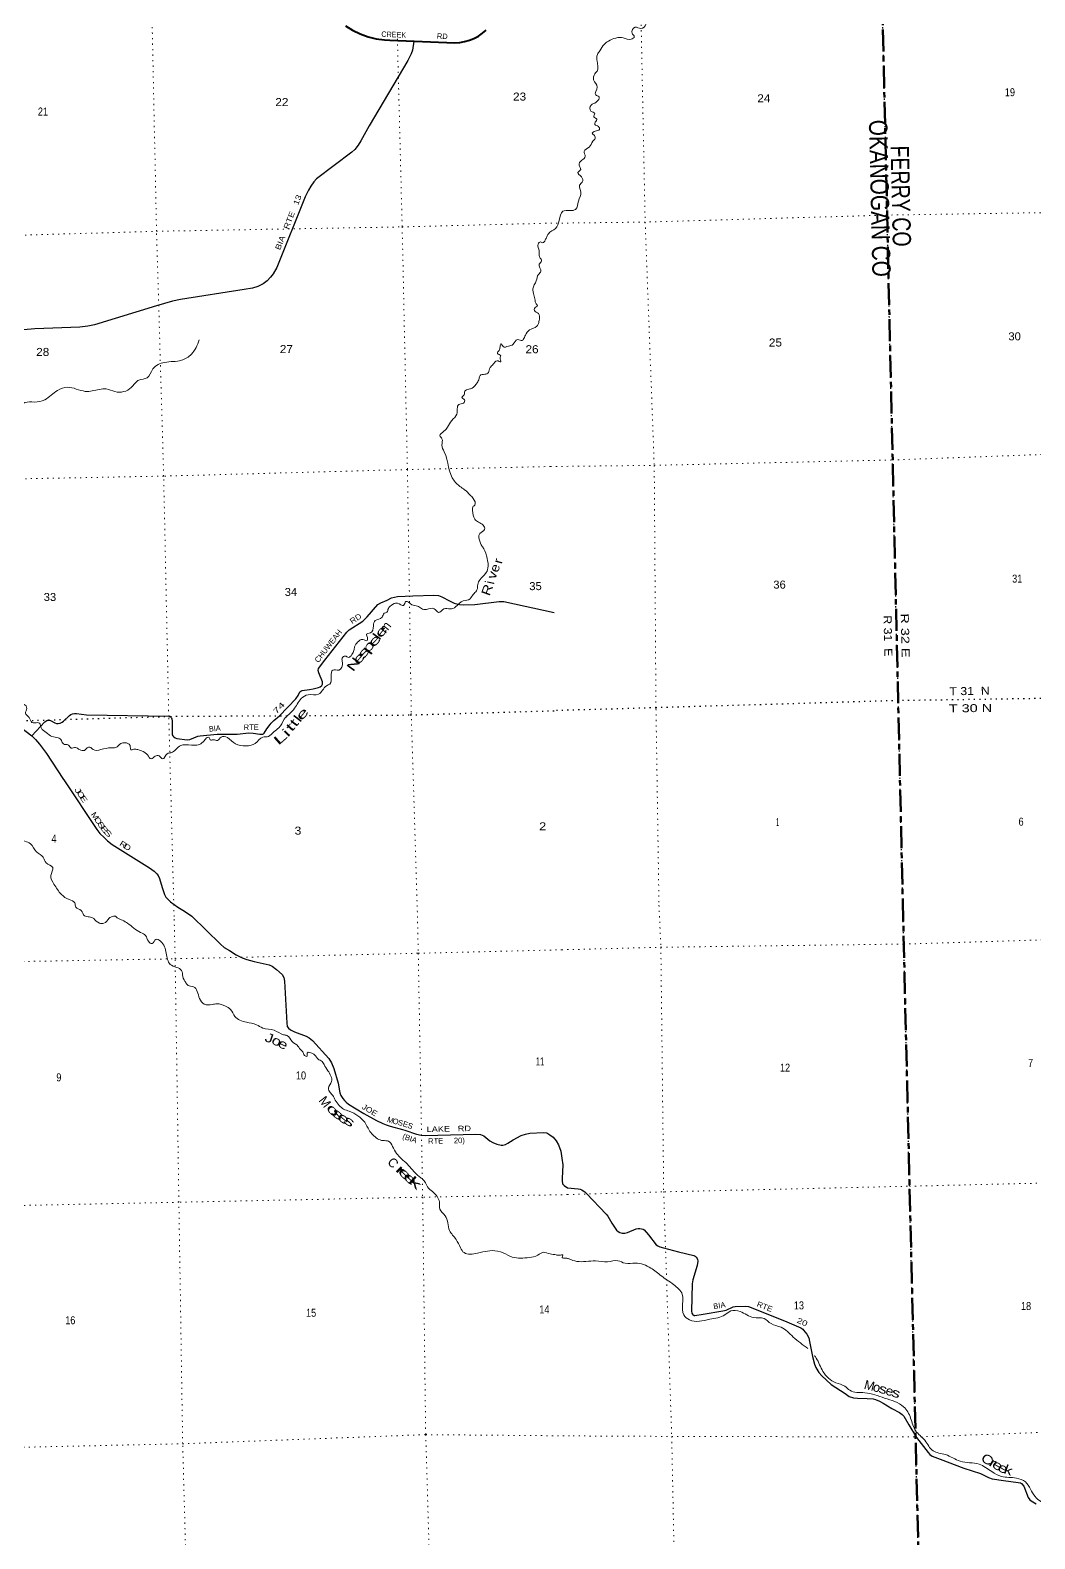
# Model space of a CAD drawing. Header units: feet. Extents: x 489137 to 739700, y 189004 to 379547.
# Drawn here: x 511330 to 533287, y 221829 to 254815 of the extents above; entities that cross this region are included whole.
import ezdxf
from ezdxf.enums import TextEntityAlignment as Align

# ---------------------------------------------------------------- set-up
doc = ezdxf.new("R2010")
doc.units = ezdxf.units.FT
doc.header["$LTSCALE"] = 80
doc.linetypes.add('DOTTED', pattern=[1.5, 0.3, -1.2])
doc.linetypes.add('LONG_DASH_SHORT_DASH', pattern=[9.9, 6, -1.2, 1.5, -1.2])
for name, color, linetype, lineweight in [('11', 7, 'LONG_DASH_SHORT_DASH', 60), ('26', 7, 'Continuous', 40), ('29', 7, 'Continuous', 25), ('39', 7, 'Continuous', 13), ('6', 7, 'DOTTED', 25), ('7', 7, 'DOTTED', 13)]:
    doc.layers.add(name, color=color, linetype=linetype, lineweight=lineweight)
for name, color, linetype in [('12', 7, 'Continuous'), ('27', 7, 'Continuous'), ('30', 7, 'Continuous'), ('41', 7, 'Continuous')]:
    doc.layers.add(name, color=color, linetype=linetype)

msp = doc.modelspace()

# ---------------------------------------------------------------- linework, layer by layer
at = {"layer": '11'}
msp.add_line((529352.81, 281749.95), (530399.62, 235805.56), dxfattribs=at)
msp.add_lwpolyline([(530399.62, 235805.56), (531060.74, 208270.41), (531444.35, 189879.3)], dxfattribs=at)
at = {"layer": '26'}
msp.add_lwpolyline([(518218.15, 254909.15), (518375.15, 254812.73), (518541.37, 254733.26), (518714.99, 254671.59), (518894.11, 254628.41), (519076.75, 254604.18), (519193.22, 254598.78), (520608.26, 254541.23), (520716.48, 254548.21), (520823.38, 254566.46), (520927.79, 254595.78), (521028.56, 254635.86), (521124.58, 254686.25), (521214.82, 254746.4), (521298.27, 254815.66)], dxfattribs=at)
at = {"layer": '29'}
for points in [[(519715.23, 254577.55), (519684.89, 254376.81), (519655.7, 254294.11), (519586.33, 254154.25), (518740.54, 252723.05), (518559.28, 252395.34), (518499.18, 252297.52), (518421.58, 252205.09), (518358.24, 252149.74), (517588.57, 251567.63), (517525.56, 251497.05), (517462.68, 251400.77), (517411.01, 251319.57), (517336.04, 251169.36), (516718.49, 249627.57), (516640.62, 249483.83), (516583.42, 249414.07), (516507.6, 249335.93), (516418.72, 249270.33), (516308.07, 249213.92), (516190.46, 249177.24), (516005.59, 249147.87)], [(516005.59, 249147.87), (514617.63, 248927.37), (514438.14, 248886.27), (514092.87, 248789.91), (512732.6, 248372.77), (512590.95, 248345.03), (512412.64, 248323.5), (511434.45, 248286.07), (511185.02, 248265.53)], [(511366.28, 239382.47), (511651.51, 239688.57), (511690.31, 239718.15), (511712.48, 239727.39), (511743.88, 239729.24), (511771.6, 239721.85), (511868.53, 239669.33), (511906.46, 239658.99), (511941.56, 239657.14), (511985.9, 239660.84), (512027.74, 239681.85), (512054.26, 239703.36), (512186.23, 239833.49), (512218.69, 239853.1), (512251.94, 239866.04), (512296.28, 239871.59), (512340.89, 239872.09), (512559.35, 239847.95), (514362.43, 239815.67), (514385.77, 239812.43), (514398.71, 239803.19), (514421.8, 239778.23), (514428.27, 239758.82), (514435.26, 239704.78), (514432.98, 239410.3), (514444.89, 239383.54), (514467.06, 239361.35), (514496.62, 239341.02), (514533.5, 239328.41), (514762.66, 239298.5), (514820.59, 239304.17), (514997.29, 239376.14), (515047.04, 239387.13), (515417.75, 239421.69), (515493.34, 239425.13), (515647.84, 239422.07), (515851.67, 239423.73), (516109.48, 239448.24), (516202.3, 239445.95), (516349.65, 239420.51), (516388.45, 239418.66), (516410.82, 239421.21), (516429.09, 239429.76), (516443.87, 239442.7), (516505.43, 239536.79), (516573.64, 239636.37), (516593.82, 239660.25), (516658.18, 239720.01), (516778.3, 239824.72), (517132.33, 240193.56), (517184.71, 240265.37), (517222.07, 240351.34), (517243.83, 240365.2), (517273.39, 240379.99), (517433.13, 240395.56), (517517.26, 240413.26), (517628.11, 240442.84), (517665.06, 240457.63), (517701.87, 240483.73), (517716.79, 240516.79), (517718.35, 240568.89), (517637.85, 240762.24), (517624.41, 240816.28), (517633.93, 240858.93), (517771.6, 241042.25), (518248.05, 241652.47), (518302.43, 241701.8), (518598.49, 241896.19), (518692.25, 241984.65), (518926.46, 242256.24), (518993.39, 242297.08), (519128.42, 242352.63), (519224.32, 242402.45), (519290.83, 242420.94), (519361, 242431.73), (519689.74, 242444.95), (520151.75, 242461.61), (520254.78, 242450.66), (520329.11, 242424.64), (520493.19, 242336.33), (520598.84, 242287.83), (520709.69, 242254.56), (520805.76, 242248.27), (521047.79, 242257.05), (521576.16, 242322.96), (521680.32, 242321.11), (522781.03, 242081.66)], [(509925.59, 240540.41), (510042.31, 240426.2), (510308.35, 240200.66), (510463.54, 240060.16), (510549.46, 239977.89), (510589.17, 239945.54), (511021.48, 239638.66), (511239.48, 239483.37), (511364.21, 239384.45), (511445.5, 239306.81), (511535.08, 239206.06), (511682.87, 239002.71), (512044.98, 238455.5), (512076.85, 238403.1), (512786.62, 237341.16)], [(512786.62, 237341.16), (512855.12, 237252.92), (512943.8, 237160.48), (513021.39, 237090.23), (513121.16, 237008.89), (513937.74, 236498.65), (514037.5, 236428.4), (514100.32, 236369.24), (514129.88, 236332.27), (514159.44, 236265.72), (514211.17, 236069.76), (514266.59, 235918.16), (514297.09, 235861.77), (514323.87, 235827.57), (514395.91, 235759.18), (514554.8, 235637.16), (514703.53, 235551.19), (514860.7, 235442.43)], [(514860.7, 235442.43), (515488.54, 234828.52), (515569.27, 234761.05), (515684.73, 234689.47), (515833.91, 234599.49), (515962.66, 234534.05), (516063.83, 234495.21), (516224.25, 234452.25), (516551.22, 234378.63), (516621.74, 234347.97), (516714.71, 234280.47), (516837.33, 234165.96), (516875.15, 234102.58), (516886.38, 234018.72), (516935.43, 233102.58), (516946.67, 233026.92), (516976.3, 232996.24), (517020.24, 232957.39), (517107.09, 232914.44), (517363.57, 232818.34), (517428.96, 232785.62), (517499.46, 232726.3), (517859.14, 232333.67), (517917.39, 232237.57), (517965.41, 232112.81), (518063.5, 231793.8), (518096.2, 231581.12), (518121.76, 231521.83), (518162.63, 231456.39), (518199.41, 231411.4), (518235.17, 231376.63), (518283.2, 231333.7), (518619.37, 231131.23), (518896.29, 230977.88), (519036.27, 230910.38), (519111.78, 230878.91), (519194.65, 230851.09), (519469.51, 230779.5), (519518.48, 230764.39), (519770.96, 230679.31), (519878.24, 230656.8), (519963.06, 230650.68), (520237.92, 230656.8), (521071.71, 230673.16), (521170.84, 230667.04), (521243.38, 230640.44), (521374.17, 230534.1), (521440.6, 230491.17), (521529.48, 230460.48), (521620.43, 230438), (521657.22, 230438), (521717.5, 230452.3), (521771.66, 230478.9), (521889.16, 230550.46), (522060.82, 230648.62), (522151.78, 230679.31), (522248.84, 230697.7), (522551.29, 230714.06), (522619.77, 230703.84), (522690.26, 230664.98), (522762.82, 230609.77), (522829.23, 230534.1), (522877.27, 230446.18), (522927.32, 230305.07), (522950.84, 230151.7), (522968.19, 230002.41), (522955.09, 229704.93)], [(522955.09, 229704.93), (522957.48, 229639.44), (522962.08, 229607.74), (522966.68, 229590.36), (522975.88, 229576.05), (522998.86, 229552.53), (523070.74, 229501.46)], [(523070.74, 229501.46), (523309.49, 229479.13), (523348.88, 229472.06), (523387.25, 229457.91), (523417.54, 229439.72), (523453.45, 229413.81), (523488.22, 229381.12), (523921.39, 228929.49), (523952.17, 228883.9), (524045.29, 228727.88), (524145.54, 228573.84), (524177.45, 228544.87), (524216.22, 228527.36), (524266.7, 228515.24), (524323.25, 228515.24), (524383.49, 228526.83), (524575.67, 228604.15), (524618.81, 228612.14), (524654.43, 228612.23), (524688.76, 228608.19), (524725.11, 228600.11), (524750.65, 228581.86), (524840.26, 228477.99), (525012.88, 228259.61), (525044.67, 228234.81), (525091.63, 228215.15), (525168.85, 228190.24), (525498.09, 228107.22)], [(525498.09, 228107.22), (525832.51, 228022.9), (525866.08, 228010.05), (525884.26, 227995.9), (525913.26, 227946.9), (525920.61, 227898.91), (525905.31, 227801.97), (525813.58, 227494.76), (525799.79, 227404.98), (525786.63, 226807.72), (525794.39, 226764.26), (525802.47, 226744.05), (525810.55, 226729.91), (525840.84, 226711.72), (525859.96, 226709.4), (526036.44, 226738.72), (526471.59, 226811.83), (526539.55, 226830.95), (526691.01, 226899.65), (526740.79, 226910.19), (526969.69, 226913.8), (527028.97, 226908.64), (527815.65, 226596.2), (528171.23, 226442.97), (528215.66, 226414.68), (528234.5, 226393.51), (528304.51, 226301.52), (528344.9, 226220.69), (528364.59, 226142.12), (528426.4, 225812.35), (528470.11, 225646.8), (528502.42, 225578.1), (528567.04, 225464.93), (528633.9, 225390.41), (528832.62, 225205.35), (529140.63, 225003.41), (529231.42, 224941.57), (529320.61, 224910.24), (529409.13, 224901.15), (529625.29, 224895.1), (529752.43, 224889.03), (529802.92, 224874.88), (529889.75, 224836.49), (529972.71, 224794.81), (530162.98, 224678.06)], [(530162.98, 224678.06), (530327.97, 224587.94), (530384.51, 224547.52), (530420.86, 224507.11), (530536.31, 224321.06), (530699.42, 224042.51), (530953.98, 223714.98), (530994.37, 223674.56), (531045.43, 223638.72), (531218.57, 223573.48), (531732.09, 223371.57), (532102.11, 223255.86), (532275.82, 223170.55), (532353.43, 223143.11), (532600.17, 223101.73), (532923.66, 223063.03), (532977.43, 223052.18), (532997.62, 223036.01), (533044.85, 222982.19), (533143.02, 222728.86), (533176.27, 222684.62), (533207.64, 222656.12), (533317.82, 222596.35)]]:
    msp.add_lwpolyline(points, dxfattribs=at)
at = {"layer": '39'}
for points in [[(522585.42, 250226.42), (522622.12, 250298.77), (522654.97, 250362.18), (522813.73, 250481.1), (522890.42, 250656.65), (522972.65, 250854.57), (523123.71, 250870.27), (523250.27, 250897.51), (523310.68, 251078.75), (523366.82, 251269.98), (523338.96, 251426.89), (523395.98, 251492.89), (523377.17, 251607.6), (523302.24, 251704.81), (523361.27, 251770.86), (523326.84, 251862.98), (523384.94, 251969.4), (523461.62, 252058.09), (523436.95, 252164.58), (523545.92, 252254.03), (523629.69, 252385.31), (523678.73, 252447.08), (523661.14, 252509.29), (523613.52, 252560.69), (523677.1, 252604.62), (523773.12, 252643.26), (523747.36, 252709.32), (523671.67, 252751.97), (523678.57, 252802.64), (523713.4, 252868.11), (523651.6, 252921.19), (523668.03, 252996.33), (523586.2, 253042.88), (523589.21, 253174.26), (523700.76, 253239.53), (523762.62, 253358.17), (523688.95, 253400.87), (523723.4, 253569.37), (523645, 253729.13), (523672.18, 253863.1), (523728.92, 253941.22), (523735.26, 254016.12), (523722.46, 254132.99), (523727.07, 254282.59), (523779.73, 254362.63), (523873.4, 254502.23), (523970.64, 254575.24), (524291.99, 254647.51), (524464.35, 254615.23), (524533.71, 254671.42), (524483.55, 254744.98), (524549.07, 254879.87), (524676.94, 254850.58), (524787.88, 254942.1), (524759.08, 255052.53), (524638.49, 255116.34), (524450.6, 255121.98), (524172.15, 255289.12), (523860.94, 255301.94), (523701.39, 255304.22), (523493.8, 255376.06), (523388.21, 255314.97), (523255.97, 255271.43), (523115.72, 255399.42), (522936.28, 255475.97), (522665.76, 255562.49), (522552.94, 255551.73), (522503.92, 255663.7), (522474.49, 255720.2), (522463.92, 256082.96)], [(522587.16, 250228.38), (522531.63, 250166.14), (522486.81, 250185.26), (522433.43, 250139.64), (522453.05, 249990.85), (522464.29, 249855.98), (522506.82, 249762.18), (522453.82, 249700.43), (522493.93, 249538.01), (522436.94, 249474.14), (522391.83, 249333.92), (522347.55, 249244.14), (522317.24, 249160.73), (522336.53, 249026.05), (522365.48, 248909.75), (522379.14, 248843.52), (522414.63, 248791.91), (522351.55, 248729.92), (522350.62, 248683.51), (522438.86, 248619.03), (522459.93, 248494.48), (522435.91, 248401.14), (522404.98, 248343.94), (522239.56, 248259.38), (522153.47, 248146.42), (522103.28, 248050.45), (522085.57, 248031.88), (521982.24, 248051.64), (521881.9, 247944.41), (521781.96, 247905.76), (521665.1, 247901), (521623.46, 247956.49), (521600.83, 247889.4), (521576.38, 247814.2), (521545.64, 247748.94), (521576.54, 247721.43), (521615.5, 247694.11), (521604.16, 247661.57), (521614.49, 247565), (521535.31, 247587.35), (521485.58, 247557.94), (521450.43, 247508.71), (521381.54, 247436.5), (521345.74, 247328.77), (521267.98, 247290.64), (521161.71, 247263.94), (521141.1, 247196.9), (521098.84, 247107.16), (520988.75, 246985.58), (520916.6, 246965.73), (520828.9, 246921.32), (520816.64, 246842.37), (520765.55, 246784.7), (520821.21, 246733.57), (520800.74, 246660.48), (520700.57, 246631.9), (520662.52, 246534.2), (520653.08, 246421.03), (520545.47, 246279.34), (520451.98, 246137.98), (520373.48, 246045.37), (520283.03, 245946.44), (520328.93, 245880.96), (520328.21, 245739.76), (520377.94, 245597.73), (520600.79, 244953.53), (520720.45, 244839.36), (520822.99, 244767.14), (520946.72, 244651.05), (521012.98, 244577.98), (521044.65, 244431.49), (521015.03, 244404.58), (520999.06, 244311.43), (521045.8, 244124.95), (521128.13, 244054.28), (521230.38, 243994.16), (521260.83, 243900.08), (521158.14, 243806.91), (521162.58, 243617.42), (521198.65, 243541.63), (521242.49, 243478.12), (521316, 243268.07), (521335.17, 243052.71), (521279.5, 242932.41), (521161.54, 242802.57), (521113.65, 242694.55), (521094.22, 242577.12), (521031.56, 242496.99), (520960.85, 242403.76)], [(515026.31, 248041.55), (514854.1, 247730.94), (514635.39, 247596.72), (514267.36, 247551.78), (514012.61, 247406.63), (513886.08, 247212.05), (513705.65, 247165.46), (513538.1, 247000.17), (513181.18, 246911.11), (512992.21, 246971.22), (512839.2, 246959.55), (512533.61, 246918.09), (512142.25, 247007.73), (511930.09, 246938.2), (511646.43, 246735.9), (511421.75, 246684.24), (511214.32, 246671.3), (511077.83, 246557.16), (510896.15, 246478.27), (510786.21, 246522.08), (510570.12, 246448.43), (510466.43, 246397.59), (510299.02, 246226.25), (509891.43, 245718.51), (509641.98, 245519.03), (509421.71, 245279.9), (509167.33, 245118.62), (508994.33, 245013.71), (508947.98, 244925.9), (508944.11, 244833.03), (508772.7, 244746.31), (508629.07, 244678.4), (508505.39, 244534.31), (508307.51, 244372.35), (508112.96, 244200.85), (508057.09, 244128.47), (507994.19, 244058.42), (507929.09, 243996.38), (507801.66, 243840.11), (507733.24, 243747.74), (507777.06, 243599.52), (507730.12, 243451.18), (507687.63, 243284.8), (507541.12, 243168.42), (507399.09, 242860.53), (507322.53, 242685.28), (507461.45, 242609.88), (507646.4, 242549.69), (507827.64, 242475.28), (507856.47, 242278.31), (507754.82, 242140.79), (507695.26, 242014.34), (507639.55, 241896.05), (507614.45, 241762.35), (507551.24, 241619.68), (507495.76, 241581.2), (507380.17, 241571.74), (507364.6, 241561.02)], [(520960.85, 242403.76), (520943.5, 242381.97), (520795.33, 242336.14), (520628.99, 242205.17), (520505, 242159.9), (520373.84, 242162.87), (520254.69, 242083.43), (520155.95, 242165.82), (519990.94, 242149.85), (519879.6, 242167.4), (519795.63, 242221.9), (519669.85, 242253.23), (519541.15, 242322.82), (519490.73, 242236.92), (519354.44, 242286.16), (519216.54, 242232.5), (519157.48, 242170.61), (519123.14, 242087.11), (519069.19, 242065.67), (519020.83, 241977.81), (518871.26, 241905.72), (518831.57, 241791.85), (518764.62, 241636.99), (518680.62, 241606.78), (518689.53, 241570.69), (518695.98, 241467.98), (518598.65, 241489.89), (518486.95, 241436.85), (518420.88, 241330.42), (518402.52, 241253.34), (518360.3, 241161.59), (518285.12, 241099.32), (518215.83, 241129.96), (518148.29, 241086.02), (518156.65, 240987.39), (518075.82, 240822.12), (517942.64, 240825.05), (517909.48, 240691.15), (517875.2, 240518.91), (517805.55, 240478.96), (517634.34, 240297.45), (517402.72, 240283.94), (517255.4, 240201.82), (517085.65, 239957.83), (516882.86, 239747.34), (516764.15, 239563.03), (516653.3, 239473.7), (516538.71, 239372.18), (516412.05, 239355.09), (516249.83, 239220.18), (516049.39, 239167.07), (515816.44, 239210), (515639.73, 239349.05), (515504.34, 239359.99), (515421.43, 239283.42), (515328.23, 239301.4), (515265.84, 239295.9), (515244.45, 239347.84), (515198.09, 239346.75), (515131.16, 239276.6), (515028.09, 239199.55), (514792.39, 239187.97), (514625.32, 239173.96), (514512.36, 239088.61), (514409.15, 239017.62), (514327.03, 238993.5), (514226.82, 238880.22), (514148.66, 238944.94), (514062.03, 238940.89), (513972.65, 238882.32), (513891.91, 238971.18), (513836.3, 239020.3), (513681.49, 239085.23), (513592.61, 239091.21), (513532.37, 239079.72), (513512.06, 239172.02), (513397.61, 239235.88), (513313.33, 239217.77), (513198.4, 239130.36), (513101.74, 239124.06), (512872.75, 239084.39), (512703.28, 239086.46), (512635.53, 239137.31), (512518.21, 239065.98)], [(512518.21, 239065.98), (512410.9, 239083.63), (512321.03, 239131.94), (512228.59, 239117.67), (512166.51, 239184.78), (512055.02, 239208.39), (512012.86, 239286.05), (511943, 239340.89), (511805.18, 239369.92), (511680.04, 239459.76), (511575.01, 239552.08), (511534.06, 239664.07), (511433.09, 239669.76), (511368.3, 239680.34), (511309.4, 239783.84), (511226.45, 239880.72), (511256.24, 239986.3), (511197.86, 240067.62), (511129.51, 240057.94), (511084.46, 240087.14), (511015.18, 240031.06), (510989.15, 240109.1), (510901.29, 240157.46), (510819.87, 240103.11), (510736.94, 240113.26), (510655.51, 240145.64), (510598.81, 240241.12), (510522.67, 240305.89), (510448.59, 240368.69), (510348.37, 240342.13), (510247.37, 240434.55), (510163.5, 240485.02), (510083.13, 240557.76), (509962.36, 240633.58), (509884.9, 240643.77)], [(506217.66, 238807.71), (506333.53, 238763.4), (506421.75, 238785.65), (506589.15, 238785.54), (506862.95, 238892.82), (507037.7, 238923.14), (507202.67, 239112.57), (507360.14, 239106.18), (507513.21, 239029.1), (507595.75, 239121.8), (507725.21, 239191.4), (508044.58, 239247.31), (508260.45, 239244.31), (508380.21, 239126.11), (508526.19, 239093.23), (508681.55, 239090.83), (508815.01, 239075.81), (509258.86, 239070.1), (509601.58, 239076.14), (509780.29, 239023.86), (509809.2, 238909.58), (509794.98, 238741.84), (509841.79, 238638.06), (509945.25, 238612.26), (509987.51, 238530.56), (509918.06, 238395.81), (509891.23, 238249.96), (509949, 238194.85), (510040.68, 238241.37), (510162.25, 238389.44), (510291.55, 238380.38), (510337, 238248.33), (510241.79, 238008.1), (510194.95, 237855.74), (510284.44, 237823.55), (510502.71, 237804.48), (510584.36, 237677.31), (510716.53, 237545.29), (510887.41, 237311.31), (511085.46, 237122.34), (511333.8, 237025.31), (511471.09, 236847.01), (511610.96, 236731.3), (511676.33, 236609.81), (511822, 236504.32), (511781.73, 236329.92), (511848.57, 236145.93), (512011.24, 235917.81), (512181.29, 235804.83), (512304.03, 235731.07), (512328.29, 235642.89), (512441.04, 235564.87), (512520.34, 235451.77), (512621.35, 235427.36), (512717.43, 235393.11)], [(512717.43, 235393.11), (512842.09, 235292.55), (512941.01, 235289.22), (513052.9, 235400.97)], [(513052.9, 235400.97), (513126.86, 235436.68), (513177.56, 235445.68), (513180.46, 235445.47), (513229.78, 235404.87)], [(513229.78, 235404.87), (513459.38, 235289.31), (513743.34, 235083.34), (513851.92, 235021.79), (513915.89, 234894.49), (513993.91, 234844.2), (514078.16, 234935.23), (514176.06, 234895.57), (514304.23, 234632.9), (514391.54, 234389.28), (514534.55, 234322.62), (514637.19, 234256.87), (514665.05, 234122.53), (514731.21, 233989.23), (514779.21, 233930.05), (514896.99, 233901.02), (515033.11, 233642.6), (515135.33, 233518.36), (515306.98, 233510.96), (515411.45, 233525.93), (515596.35, 233476.55), (515709.34, 233401), (515802.19, 233250.29), (516055.79, 233122.14), (516275.06, 233069.67), (516414.2, 232996.85), (516659.61, 232947.12), (516867.99, 232849.99), (516941.1, 232831.83), (517055.46, 232705.9), (517187.53, 232596.6), (517229.48, 232537.25), (517285.6, 232476.28), (517328.05, 232398.8), (517381, 232380.08), (517383.28, 232444.67), (517529.11, 232422.46), (517639.22, 232304.48), (517692.34, 232279.73), (517753.04, 232198.71), (517835.37, 232063.84), (517916.42, 231828.11), (517849.72, 231685.13), (517884.65, 231587.28), (517942.9, 231522.33), (517996.03, 231422.96), (518086.04, 231302.41), (518180.95, 231224.35), (518301.24, 231177.24), (518493.49, 231079.67), (518640.6, 230936.49), (518738.09, 230763.73), (518819.6, 230659.08), (519038.77, 230536.03), (519164.17, 230523.34), (519252, 230408.79), (519336.85, 230255.84), (519569.06, 230024.26), (519803.89, 229770.56), (519838.92, 229743.29), (519913.01, 229688.86), (520014.26, 229526.28), (520225.76, 229314.29), (520273.34, 229196.62), (520283.78, 229035.58), (520400.6, 228893.59), (520494.13, 228569.48), (520638.58, 228375.82), (520734.38, 228190.9), (520811.86, 228086.15), (521106.68, 228074.07), (521224.93, 228101.51), (521423.81, 228131.16), (521665.14, 228083.33), (521867.36, 227990.06), (522236.75, 227980.02), (522424.95, 228031.56), (522544.29, 228093.32), (522692.52, 228057.05), (522824.18, 228036.46), (522895, 228028.32), (522969.46, 228034.39), (522956.78, 227981.62), (523033.81, 227967.6), (523106.97, 227948.84)], [(523102.81, 227949.91), (523275.48, 227894.95), (523682.77, 227903.81), (523947.35, 227884.02), (524174.86, 227908.04), (524333.12, 227854.14), (524560.98, 227857.96), (524893.66, 227748.41), (525122.49, 227578.54), (525392.04, 227387.14), (525581.3, 227172.16), (525586.89, 226964.2), (525617.2, 226726.36), (525738.11, 226615.27), (526187.69, 226628.88), (526512.79, 226725.24), (526642.41, 226812.25), (526844.34, 226799.49), (527141.07, 226669.13), (527369.42, 226644.69), (527522.59, 226534.15), (527739.78, 226454.98), (528005.67, 226241.29), (528328.61, 225993.62)], [(528472.13, 225840.74), (528511.79, 225781.16), (528656, 225488.67), (528934.57, 225240.86), (529133.54, 225165.42), (529241.98, 225076.35), (529571.67, 225023.31), (530003.3, 224907.34), (530420.08, 224716.39), (530573.64, 224466.47), (530683.28, 224189.56), (530882.49, 223982.84), (531061.91, 223753.56), (531335.63, 223671.3), (531654.85, 223523.14), (532069.45, 223459.41), (532344.48, 223300.41), (532558.09, 223194.92), (532885.52, 223155.98), (533080.64, 223072.9), (533291.86, 222750.74), (533546.91, 222581.31), (533786.42, 222494.43), (534070.01, 222424.46), (534276.69, 222252.2), (534626.69, 222191.42), (535148.53, 221990.11), (535507.09, 222018.35)]]:
    msp.add_spline(points, degree=3, dxfattribs=at)
at = {"layer": '6'}
msp.add_line((516918.55, 239826.56), (517007.3, 239827.07), dxfattribs=at)
for points in [[(530399.62, 235805.56), (530302.25, 240155.3), (530175.28, 245415.08), (530059.15, 250775.99), (529936.99, 256089.97), (529814.85, 261419.59), (529696.31, 266732.36), (529571.74, 272047.52), (529451.98, 277339.82), (529352.81, 281749.95)], [(553577.15, 240726.86), (551649.97, 240722.42), (546301.53, 240561.23), (540918.88, 240395.2), (535578.56, 240232.19), (530302.25, 240155.3), (525012.84, 239999.81), (522826.67, 239937.2)], [(498509.18, 239404.54), (503750.38, 239517.56), (509091.8, 239657.13), (514396.56, 239811.97), (516918.55, 239826.56)], [(517432.25, 239829.53), (519637.69, 239842.3), (522826.67, 239937.2)], [(531444.35, 189879.3), (531394.67, 192268.27), (531276.94, 197619.19), (531170.01, 202912.16), (531058.89, 208259.34), (530933.34, 213577.68), (530801.79, 218853.88), (530679.85, 224057.97), (530546.88, 229546.16), (530421.52, 234830.2), (530399.62, 235805.56)]]:
    msp.add_lwpolyline(points, dxfattribs=at)
at = {"layer": '7'}
for points in [[(514475.53, 235433.54), (514358.35, 239807.04), (514247.07, 245064.48), (514091.19, 250417.67), (513979.06, 255711.39), (513891.99, 261054.1), (513769.26, 266369.75), (513657.03, 271667.5), (513496.05, 276980.24), (513379.41, 281376.8)], [(524434.26, 266065.26), (524496.51, 261333.24), (524662.16, 256011.86), (524770.93, 250618.42), (524968.82, 245299.83), (525007.39, 239973.41), (525072.55, 235679.84)], [(519355.62, 254624.18), (519459.86, 250513.51), (519574.29, 245207.75), (519659.15, 239873.05), (519791.09, 235556.51)], [(553313.23, 251384.21), (551333.17, 251349.36), (545936.15, 251106.21), (540663.84, 251057.95), (535336.6, 250852.82), (530048.89, 250771.87), (524770.93, 250618.42), (522577.46, 250592.55)], [(500838.54, 250143.64), (503485.21, 250214.96), (508820.7, 250263.63), (514091.19, 250417.67), (519459.86, 250513.51), (522577.46, 250592.55)], [(522701.85, 245274.08), (524968.82, 245299.83), (530175.28, 245417.49), (535482.22, 245611.78), (540848.39, 245704.69), (546140.15, 245872.61), (551488.17, 246051.97), (553445.89, 246027.11)], [(522701.85, 245274.08), (519574.29, 245207.75), (514247.07, 245064.48), (508934.99, 244963.91), (503590.51, 244868.64), (498383.23, 244857.27)], [(519791.09, 235556.51), (519811.3, 234631.76), (519907.72, 229299.02), (519974.12, 224106.66), (520136.02, 218664.76), (520220.28, 215122.15)], [(525072.55, 235679.84), (525114.03, 234763.31), (525175.48, 229425.65), (525350.23, 224067.68), (525461.08, 218789.43), (525543.25, 213419.8), (525690.89, 208113.89), (525788.91, 202760.68), (525928.62, 197446.56), (526021.85, 192137.71), (526125.95, 189753.79)], [(515478.55, 189506.29), (515414.13, 191925.63), (515311.12, 197278.36), (515168.79, 202593.71), (515080.42, 207926.67), (514933.95, 213245.94), (514807.8, 218559.72), (514662.58, 223907.27), (514579.67, 229187.93), (514497.62, 234510.98), (514475.53, 235433.54)], [(522948.97, 234707.57), (525114.03, 234763.31), (530422.72, 234833.81), (535699.75, 234989.57), (540964.45, 235098.19), (546331.19, 235254.98), (551667.92, 235397.12), (553704.03, 235470.13)], [(498693.8, 234218.94), (503820.93, 234304.37), (509132.86, 234415.02), (514497.62, 234510.98), (519811.3, 234631.76), (522948.97, 234707.57)], [(523074.17, 229354.66), (525199.85, 229415.96), (530548.28, 229538.44), (535799.34, 229662.65), (541124.18, 229792.48), (546452.4, 229960.74), (551808.85, 230129.48), (553856.98, 230200.23)], [(523074.17, 229354.66), (519907.72, 229299.02), (514579.67, 229187.93), (509249.49, 229080.82), (503919.86, 228953.54), (498779.77, 228900.03)], [(523197.57, 224078.59), (525350.23, 224067.68), (530681.05, 224055.56), (535922.67, 224245.24), (541297.2, 224418.32), (546588.29, 224634.43), (551940.49, 224815.22), (553966.87, 224856.12)], [(498867.26, 223599.32), (504051.46, 223662.11), (509379.02, 223791.34), (514662.58, 223907.27), (519974.12, 224106.66), (523197.57, 224078.59)]]:
    msp.add_lwpolyline(points, dxfattribs=at)

# ---------------------------------------------------------------- texts
at = {"layer": '12'}
for s, width, p in [('OKANOGAN CO', 0.85, (529660.67, 252851.42)), ('FERRY CO', 0.8, (530134.36, 252287.94))]:
    msp.add_text(s, height=400, rotation=271.305, dxfattribs=dict(at, width=width)).set_placement(p)
at = {"layer": '27'}
for s, width, p in [('CREEK', 0.95, (519002.74, 254670.82)), ('RD', 0.85, (520216.12, 254627.24))]:
    msp.add_text(s, height=120, rotation=357.671, dxfattribs=dict(at, width=width)).set_placement(p)
at = {"layer": '30'}
for s, rotation, width, p in [('BIA   RTE   13', 68.172, 1.25, (516789.06, 249996.2)), ('RD', 33.288, 1.15, (518364.33, 241825.73)), ('74', 46.174, 1.6, (516708.85, 239850.56)), ('BIA', 5.326, 0.95, (515242.91, 239475.69)), ('JOE', 328.94, 1.15, (518567.98, 231243.35)), ('LAKE   RD', 1.276, 1.25, (519996.06, 230722.89)), ('RTE', 338.339, 1.1, (527199.33, 226914.57)), ('20', 336.687, 1.3, (528074.97, 226560.67))]:
    msp.add_text(s, height=120, rotation=rotation, dxfattribs=dict(at, width=width)).set_placement(p)
for s, rotation, p in [('CHUWEAH', 52.018, (517628.85, 240974.19)), ('RTE', 0.431, (515995.47, 239512.85)), ('(BIA', 341.377, (519455.27, 230580.84)), ('RTE', 1.276, (520027.15, 230465.43)), ('20)', 1.124, (520590.76, 230477.45)), ('BIA', 9.537, (526270.39, 226849.01))]:
    msp.add_text(s, height=120, rotation=rotation, dxfattribs=at).set_placement(p)
for s, rotation, width, p in [('J', 303.758, 1.7, (512326.49, 238155.56)), ('O', 303.758, 1.3, (512386.9, 238065.17)), ('E', 303.758, 1.45, (512451.25, 237968.9)), ('M', 303.758, 1.25, (512697.1, 237601.07)), ('O', 303.758, 1.3, (512766.17, 237497.72)), ('S', 303.758, 1.45, (512830.52, 237401.44)), ('E', 307.822, 1.55, (512905.13, 237302.87)), ('S', 313.811, 1.75, (512984.73, 237217.53)), ('R', 328.001, 1.3, (513333.02, 236960.23)), ('D', 328.001, 1.3, (513424.48, 236901.46)), ('O', 345.401, 0.9, (519301.98, 230897.07)), ('E', 342.852, 1.05, (519515.8, 230835.95)), ('S', 341.377, 1.05, (519618.18, 230802.57))]:
    msp.add_text(s, height=120, rotation=rotation, dxfattribs=dict(at, width=width)).set_placement(p, align=Align.CENTER)
for s, rotation, p in [('M', 341.443, (519185.21, 230928.1)), ('S', 345.401, (519407.91, 230867.88))]:
    msp.add_text(s, height=120, rotation=rotation, dxfattribs=at).set_placement(p, align=Align.CENTER)
at = {"layer": '41'}
for s, rotation, width, p in [('e', 71.685, 1.15, (521579.03, 243024.16)), ('r', 74.914, 1.2, (521650.18, 243183.5)), ('v', 72.979, 1.2, (521522.23, 242873.07)), ('R', 70.191, 1.25, (521409.89, 242543.53)), ('e', 52.269, 1.75, (519077.22, 241609.06)), ('e', 47.119, 1.95, (518927.1, 241403.64)), ('l', 55.119, 1.4, (518988.84, 241503.32)), ('e', 48.969, 1.85, (518589.49, 241025.22)), ('s', 52.969, 2, (518690.33, 241147.31)), ('p', 52.969, 1.8, (518798.84, 241276.93)), ('N', 53.82, 1.55, (518476.32, 240892.86)), ('l', 52.393, 1.5, (517255.4, 239702.14)), ('e', 51.301, 1.8, (517350.77, 239804.29)), ('i', 46.51, 1.85, (516997.26, 239385.64)), ('t', 50.08, 1.8, (517089.3, 239510.38)), ('t', 53.298, 1.65, (517177.11, 239612.71)), ('L', 41.308, 1.95, (516860.22, 239259.91)), ('J', 341.624, 1.3, (516524.8, 232685.03)), ('o', 333.564, 1.35, (516673.98, 232624.48)), ('e', 334.453, 1.35, (516814.62, 232556.18)), ('o', 312.112, 1.9, (517877.42, 231134.94)), ('s', 321.825, 2.05, (517992.51, 231039.78)), ('e', 321.776, 1.75, (518123.21, 230944.96)), ('s', 329.049, 1.75, (518254.83, 230876.32)), ('r', 314.464, 2.25, (519361.39, 229823.21)), ('e', 315.925, 2, (519456.05, 229738)), ('e', 315.986, 2, (519568.72, 229631.4)), ('k', 318.818, 2.1, (519677.62, 229539.75)), ('o', 345.743, 1.05, (529808.8, 225045.6)), ('s', 344.181, 1.3, (529943.77, 225008.4)), ('e', 343.16, 1.1, (530087.08, 224965.56)), ('s', 341.04, 1.4, (530223.75, 224924.66)), ('C', 330.478, 1.3, (532199.29, 223477.83)), ('r', 329.456, 1.65, (532323.65, 223409.54)), ('e', 329.366, 1.5, (532425.81, 223350.44)), ('e', 333.069, 1.4, (532546.82, 223285.37)), ('k', 340.392, 1.35, (532676.73, 223238.55))]:
    msp.add_text(s, height=200, rotation=rotation, dxfattribs=dict(at, width=width)).set_placement(p, align=Align.CENTER)
for s, rotation, p in [('i', 77.376, (521470.84, 242717.67)), ('m', 52.269, (519166.19, 241702.12)), ('M', 307.639, (517693.08, 231321.66)), ('C', 313.661, (519188.63, 229981.87)), ('M', 345.743, (529649.3, 225086.12))]:
    msp.add_text(s, height=200, rotation=rotation, dxfattribs=at).set_placement(p, align=Align.CENTER)
at = {"layer": '6'}
for s, rotation, width, p in [('R 31  E', 271.305, 1.15, (529990.44, 241569.96)), ('R 32 E', 271.305, 1.35, (530367.32, 241578.77)), ('T 31  N', 0.835, 1.15, (531861.55, 240278.25)), ('T 30 N', 0.835, 1.35, (531882.01, 239903.29))]:
    msp.add_text(s, height=175, rotation=rotation, dxfattribs=dict(at, width=width)).set_placement(p, align=Align.CENTER)
at = {"layer": '7'}
for s, width, p in [('23', 1.1, (521883.23, 253275.49)), ('21', 0.85, (511497.38, 252948.1)), ('22', 1.1, (516687.6, 253155.53)), ('28', 1.1, (511460.54, 247692.28)), ('27', 1.1, (516785.08, 247755.27)), ('26', 1.1, (522155.38, 247751.3)), ('33', 1.05, (511624.38, 242334.86)), ('34', 1.05, (516891.63, 242444.05)), ('35', 1.05, (522237.11, 242571.52)), ('4', 0.85, (511795.07, 237050.26)), ('3 ', 1.15, (517106.59, 237225.47)), ('2 ', 1.2, (522452.56, 237319.73)), ('11', 0.65, (522381.33, 232178.72)), ('9', 0.85, (511900.8, 231831.94)), ('10', 0.85, (517138, 231873.65)), ('16', 0.85, (512095.46, 226520.03)), ('15', 0.85, (517358.76, 226684.11)), ('14', 0.85, (522456.58, 226756.43))]:
    msp.add_text(s, height=175, dxfattribs=dict(at, width=width)).set_placement(p)
for s, width, p in [('24', 1.1, (527364.76, 253238.16)), ('19', 0.85, (532742.98, 253371.03)), ('25', 1.1, (527617.4, 247898.39)), ('30', 1.05, (532845.71, 248033.38)), ('36', 1.05, (527707.34, 242604.9)), ('31', 0.85, (532902.42, 242735.92)), ('1', 0.4, (527665.15, 237413.7)), ('6', 0.85, (532986.72, 237421.96)), ('7', 0.85, (533194.6, 232146.8)), ('12', 0.85, (527827.8, 232042.31)), ('13', 0.85, (528131.24, 226845.44)), ('18', 0.85, (533095.88, 226831.36))]:
    msp.add_text(s, height=175, dxfattribs=dict(at, width=width)).set_placement(p, align=Align.CENTER)

doc.saveas('drawing.dxf')
